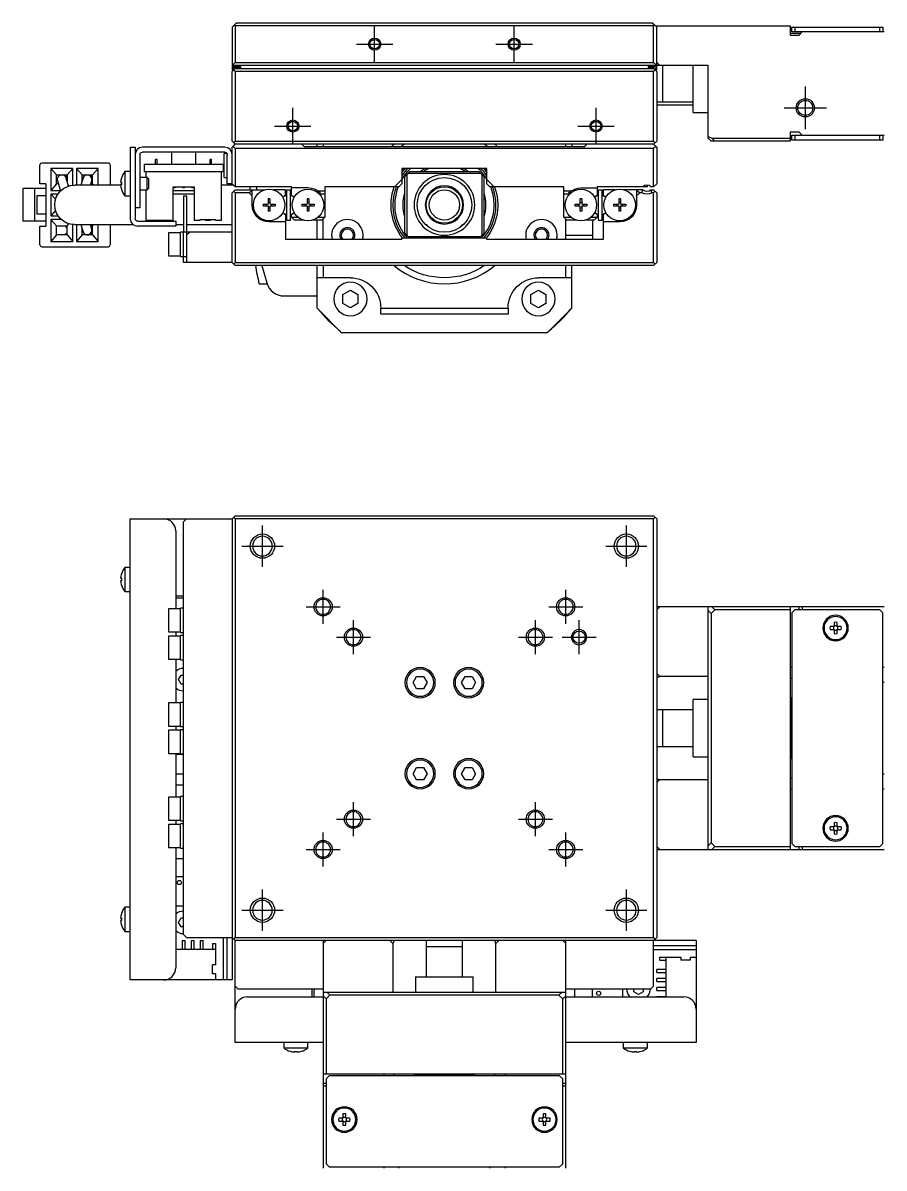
# Model space of a CAD drawing. Extents: x 0 to 909, y -8 to 488.
# Drawn here: x 85.6 to 227.6, y 288.2 to 476.9 of the extents above; entities that cross this region are included whole.
import ezdxf

# ---------------------------------------------------------------- set-up
doc = ezdxf.new("R2010")
doc.units = 0
doc.header["$LTSCALE"] = 0.5
doc.linetypes.add('CENTER', pattern=[50.8, 31.75, -6.35, 6.35, -6.35])
for name, color, linetype in [('MSM_CENTER', 1, 'CENTER'), ('MSM_CONTINUOUS', 7, 'CONTINUOUS'), ('MSM_NARROW', 5, 'CONTINUOUS')]:
    doc.layers.add(name, color=color, linetype=linetype)

msp = doc.modelspace()

# ---------------------------------------------------------------- linework, layer by layer
at = {"layer": 'MSM_CENTER'}
for p, q in [((143.61, 470.45), (143.61, 476.45)), ((166.61, 470.45), (166.61, 476.45)), ((140.61, 473.45), (146.61, 473.45)), ((163.61, 473.45), (169.61, 473.45)), ((214.61, 466.45), (214.61, 459.45)), ((130.11, 456.95), (130.11, 462.95)), ((180.11, 456.95), (180.11, 462.95)), ((211.11, 462.95), (218.11, 462.95)), ((127.11, 459.95), (133.11, 459.95)), ((177.11, 459.95), (183.11, 459.95)), ((125.11, 387.32), (125.11, 394.12)), ((185.11, 387.32), (185.11, 394.12)), ((121.71, 390.72), (128.51, 390.72)), ((181.71, 390.72), (188.51, 390.72)), ((135.11, 377.92), (135.11, 383.52)), ((175.11, 377.92), (175.11, 383.52)), ((132.31, 380.72), (137.91, 380.72)), ((172.31, 380.72), (177.91, 380.72)), ((140.11, 372.92), (140.11, 378.52)), ((170.11, 372.92), (170.11, 378.52)), ((177.31, 372.92), (177.31, 378.52)), ((137.31, 375.72), (142.91, 375.72)), ((167.31, 375.72), (172.91, 375.72)), ((174.51, 375.72), (180.11, 375.72)), ((140.11, 342.92), (140.11, 348.52)), ((170.11, 342.92), (170.11, 348.52)), ((137.31, 345.72), (142.91, 345.72)), ((167.31, 345.72), (172.91, 345.72)), ((135.11, 337.92), (135.11, 343.52)), ((175.11, 337.92), (175.11, 343.52)), ((132.31, 340.72), (137.91, 340.72)), ((172.31, 340.72), (177.91, 340.72)), ((125.11, 327.32), (125.11, 334.12)), ((185.11, 327.32), (185.11, 334.12)), ((121.71, 330.72), (128.51, 330.72)), ((181.71, 330.72), (188.51, 330.72))]:
    msp.add_line(p, q, dxfattribs=at)
at = {"layer": 'MSM_CONTINUOUS'}
for p, q in [((120.81, 476.95), (120.11, 476.25)), ((120.11, 476.25), (120.11, 469.25)), ((120.61, 476.45), (120.46, 476.6)), ((120.61, 476.45), (120.61, 470.45)), ((189.61, 476.45), (120.61, 476.45)), ((120.81, 476.95), (189.41, 476.95)), ((189.76, 476.6), (189.41, 476.95)), ((189.76, 476.6), (189.61, 476.45)), ((189.61, 470.45), (189.61, 476.45)), ((190.11, 476.25), (189.76, 476.6)), ((189.91, 476.45), (212.11, 476.45)), ((190.11, 469.25), (190.11, 476.45)), ((212.11, 476.45), (212.11, 474.95)), ((212.41, 475.45), (212.41, 476.25)), ((212.41, 476.25), (227.41, 476.25)), ((212.91, 476.25), (212.91, 475.45)), ((226.91, 475.45), (226.91, 476.25)), ((227.41, 476.25), (227.41, 475.45)), ((213.86, 475.2), (212.11, 475.2)), ((212.11, 474.95), (213.61, 474.95)), ((227.61, 475.45), (212.41, 475.45)), ((214.11, 475.45), (213.61, 474.95)), ((120.11, 469.95), (120.61, 470.45)), ((198.61, 469.95), (120.11, 469.95)), ((120.61, 470.45), (189.61, 470.45)), ((189.61, 470.45), (190.11, 469.95)), ((190.61, 469.95), (190.11, 470.45)), ((191.11, 463.95), (191.11, 469.95)), ((196.11, 462.2), (196.11, 469.95)), ((198.61, 457.95), (198.61, 469.95)), ((120.11, 469.75), (121.51, 469.75)), ((120.61, 469.45), (120.11, 468.95)), ((120.21, 469.15), (120.11, 469.25)), ((120.11, 457.45), (120.11, 468.95)), ((120.21, 469.05), (120.21, 469.25)), ((120.61, 468.95), (120.36, 469.2)), ((121.21, 469.55), (120.51, 469.55)), ((120.61, 469.45), (189.61, 469.45)), ((189.61, 468.95), (120.61, 468.95)), ((120.61, 468.95), (120.61, 457.45)), ((121.51, 469.75), (121.51, 469.45)), ((190.11, 469.75), (188.71, 469.75)), ((188.71, 469.75), (188.71, 469.45)), ((189.71, 469.55), (189.01, 469.55)), ((190.11, 468.95), (189.61, 469.45)), ((189.86, 469.2), (189.61, 468.95)), ((189.61, 457.45), (189.61, 468.95)), ((190.11, 469.25), (190.01, 469.15)), ((190.01, 469.25), (190.01, 469.05)), ((190.11, 468.95), (190.11, 457.45)), ((190.11, 463.95), (196.11, 463.95)), ((190.11, 463.45), (196.11, 463.45)), ((196.11, 462.2), (198.61, 462.2)), ((213.61, 458.95), (212.11, 458.95)), ((212.11, 458.95), (212.11, 457.45)), ((213.61, 458.95), (214.11, 458.45)), ((120.11, 457.45), (120.61, 456.95)), ((120.26, 456.6), (120.61, 456.95)), ((120.36, 457.2), (120.61, 457.45)), ((120.61, 457.45), (189.61, 457.45)), ((189.61, 456.95), (120.61, 456.95)), ((131.61, 456.95), (131.96, 456.6)), ((134.11, 456.6), (134.11, 456.95)), ((135.11, 456.95), (135.11, 456.6)), ((175.11, 456.6), (175.11, 456.95)), ((176.11, 456.95), (176.11, 456.6)), ((178.26, 456.6), (178.61, 456.95)), ((189.61, 457.45), (189.86, 457.2)), ((189.61, 456.95), (190.11, 457.45)), ((189.61, 456.95), (190.11, 456.45)), ((198.61, 458.25), (199.22, 457.95)), ((199.11, 457.45), (198.61, 457.95)), ((212.11, 457.45), (199.11, 457.45)), ((199.22, 457.95), (212.11, 457.95)), ((199.22, 457.95), (199.72, 457.45)), ((212.41, 457.65), (212.41, 458.45)), ((212.41, 458.45), (227.61, 458.45)), ((227.41, 457.65), (212.41, 457.65)), ((212.91, 458.45), (212.91, 457.65)), ((226.91, 457.65), (226.91, 458.45)), ((227.41, 458.45), (227.41, 457.65)), ((103.31, 456.45), (104.11, 456.45)), ((103.31, 456.45), (103.31, 444.65)), ((104.11, 456.45), (104.11, 444.75)), ((104.91, 455.25), (104.91, 446.45)), ((118.91, 456.45), (105.31, 456.45)), ((118.91, 455.65), (105.31, 455.65)), ((110.11, 455.65), (110.11, 453.65)), ((114.11, 453.65), (114.11, 455.65)), ((118.81, 451.45), (118.81, 455.45)), ((119.26, 455.45), (118.81, 455.45)), ((119.31, 450.45), (119.31, 455.25)), ((120.26, 456.6), (120.11, 456.45)), ((120.11, 450.45), (120.11, 456.45)), ((120.61, 456.25), (120.26, 456.6)), ((120.61, 456.25), (120.61, 449.95)), ((189.61, 456.25), (120.61, 456.25)), ((131.96, 456.6), (178.26, 456.6)), ((189.96, 456.6), (189.61, 456.25)), ((189.61, 449.95), (189.61, 456.25)), ((190.11, 456.45), (190.11, 450.45)), ((88.41, 450.45), (88.41, 453.55)), ((99.71, 453.85), (88.71, 453.85)), ((93.86, 452.95), (90.21, 452.95)), ((90.21, 452.95), (90.21, 449.35)), ((91.16, 451.9), (90.21, 452.95)), ((92.91, 451.9), (93.86, 452.95)), ((93.86, 450.19), (93.86, 452.95)), ((94.46, 452.95), (94.46, 450.2)), ((95.36, 451.9), (94.46, 452.95)), ((98.01, 452.95), (94.46, 452.95)), ((97.11, 451.9), (98.01, 452.95)), ((98.01, 450.2), (98.01, 452.95)), ((100.01, 453.55), (100.01, 450.2)), ((105.61, 453.65), (105.61, 452.45)), ((105.61, 453.65), (118.61, 453.65)), ((107.48, 453.65), (107.48, 454.45)), ((107.73, 454.45), (107.48, 454.45)), ((107.73, 453.65), (107.73, 454.45)), ((116.73, 454.45), (116.48, 454.45)), ((116.48, 453.65), (116.48, 454.45)), ((116.73, 453.65), (116.73, 454.45)), ((118.61, 453.65), (118.61, 452.45)), ((162.11, 452.95), (148.11, 452.95)), ((148.11, 452.95), (148.11, 450.45)), ((162.11, 450.45), (162.11, 452.95)), ((91.16, 450.4), (91.16, 451.9)), ((91.16, 451.9), (92.91, 451.9)), ((92.53, 451.9), (92.91, 451.52)), ((93.12, 450.04), (92.76, 451.35)), ((92.91, 451.9), (92.91, 450.8)), ((95.52, 451.36), (95.17, 450.2)), ((95.36, 450.84), (95.36, 451.9)), ((95.36, 451.9), (97.11, 451.9)), ((96.73, 451.9), (97.11, 451.52)), ((97.11, 450.4), (97.11, 451.9)), ((101.85, 451.4), (101.85, 451.38)), ((102.41, 452.45), (102.41, 448.45)), ((103.31, 452.45), (102.41, 452.45)), ((106.11, 451.45), (104.91, 451.45)), ((105.61, 452.45), (118.61, 452.45)), ((105.86, 452.45), (105.86, 451.45)), ((106.11, 449.45), (106.11, 451.45)), ((106.31, 451.25), (106.11, 451.45)), ((106.31, 451.25), (106.31, 449.65)), ((118.36, 444.45), (118.36, 452.45)), ((118.81, 451.45), (119.31, 451.45)), ((146.9, 449.95), (148.11, 451.16)), ((148.61, 451.65), (148.91, 451.95)), ((148.61, 442.25), (148.61, 451.65)), ((149.11, 452.15), (148.91, 451.95)), ((148.91, 451.95), (148.91, 441.95)), ((149.11, 452.15), (149.41, 452.45)), ((161.11, 452.15), (149.11, 452.15)), ((149.41, 452.45), (160.81, 452.45)), ((160.81, 452.45), (161.61, 451.65)), ((161.31, 441.95), (161.31, 451.95)), ((161.61, 451.65), (161.61, 442.25)), ((162.11, 451.16), (163.32, 449.95)), ((89.41, 449.65), (85.61, 449.65)), ((85.61, 449.65), (85.61, 444.25)), ((87.52, 449.65), (87.52, 444.25)), ((89.41, 450.45), (88.41, 450.45)), ((89.41, 450.45), (89.41, 443.45)), ((91.16, 450.4), (90.21, 449.35)), ((90.21, 449.35), (91.76, 449.35)), ((91.47, 450.4), (91.16, 450.4)), ((91.31, 450.95), (91.79, 449.23)), ((93.07, 450.22), (93.21, 450.07)), ((101.77, 450.2), (94.11, 450.2)), ((96.73, 450.2), (96.95, 450.94)), ((96.79, 450.4), (97.11, 450.4)), ((97.11, 450.77), (96.82, 450.48)), ((97.11, 450.4), (97.28, 450.2)), ((101.72, 450.65), (101.85, 450.65)), ((101.85, 450.25), (101.72, 450.25)), ((101.85, 450.65), (101.85, 450.25)), ((101.85, 449.52), (101.85, 449.5)), ((104.91, 449.45), (106.11, 449.45)), ((105.86, 449.45), (105.86, 444.45)), ((106.11, 449.45), (106.31, 449.65)), ((110.36, 449.95), (113.86, 449.95)), ((110.36, 444.45), (110.36, 449.95)), ((113.86, 449.25), (110.36, 449.25)), ((113.86, 449.95), (113.86, 444.45)), ((120.36, 450.2), (118.36, 450.2)), ((120.11, 450.45), (119.31, 450.45)), ((120.11, 450.45), (120.61, 449.95)), ((120.61, 449.45), (120.11, 448.95)), ((120.61, 448.95), (120.36, 449.2)), ((129.91, 449.95), (120.61, 449.95)), ((120.61, 449.45), (125.49, 449.45)), ((123.41, 449.3), (122.91, 448.95)), ((123.11, 449.45), (123.11, 449.95)), ((123.41, 446.95), (123.41, 449.45)), ((124.11, 449.95), (124.11, 449.45)), ((128.91, 449.45), (126.92, 449.45)), ((128.91, 448.5), (128.91, 449.45)), ((129.11, 444.45), (129.11, 449.45)), ((129.11, 449.45), (129.71, 449.45)), ((129.71, 444.45), (129.71, 449.45)), ((129.91, 448.5), (129.91, 449.95)), ((132.61, 449.75), (129.91, 449.75)), ((134.21, 449.25), (135.41, 449.25)), ((147.61, 449.95), (135.41, 449.95)), ((135.41, 449.95), (135.41, 444.95)), ((148.11, 450.45), (147.61, 449.95)), ((154.05, 449.91), (154.05, 449.91)), ((162.61, 449.95), (162.11, 450.45)), ((174.81, 449.95), (162.61, 449.95)), ((174.81, 444.95), (174.81, 449.95)), ((174.81, 449.25), (176.01, 449.25)), ((177.61, 449.75), (180.31, 449.75)), ((188.61, 449.95), (180.31, 449.95)), ((180.31, 449.95), (180.31, 448.5)), ((180.51, 444.45), (180.51, 449.45)), ((180.51, 449.45), (181.11, 449.45)), ((181.11, 444.45), (181.11, 449.45)), ((181.31, 449.45), (181.31, 448.5)), ((183.29, 449.45), (181.31, 449.45)), ((187.85, 449.45), (184.72, 449.45)), ((186.81, 449.45), (186.81, 446.95)), ((187.31, 448.95), (186.81, 449.3)), ((187.68, 448.95), (187.85, 449.45)), ((188.61, 449.95), (188.61, 450.19)), ((189.61, 449.95), (189.17, 449.95)), ((189.34, 448.95), (189.17, 449.45)), ((189.17, 449.45), (189.61, 449.45)), ((189.61, 449.95), (190.11, 450.45)), ((189.61, 449.45), (190.11, 448.95)), ((189.86, 449.2), (189.61, 448.95)), ((89.41, 448.45), (87.91, 448.45)), ((87.91, 448.45), (87.91, 445.45)), ((91.4, 448.75), (90.21, 448.75)), ((90.21, 448.75), (90.21, 445.15)), ((91, 447.88), (90.21, 448.75)), ((102.41, 448.45), (103.31, 448.45)), ((113.86, 448.75), (110.36, 448.75)), ((112.11, 448.45), (112.61, 448.45)), ((112.11, 448.45), (112.11, 442.45)), ((112.61, 448.45), (112.61, 437.45)), ((120.11, 437.45), (120.11, 448.95)), ((120.61, 448.95), (120.61, 437.45)), ((122.91, 448.95), (120.61, 448.95)), ((122.91, 448.95), (123.41, 448.45)), ((126.06, 447.95), (126.06, 447.15)), ((126.35, 447.95), (126.06, 447.95)), ((126.06, 447.42), (126.35, 447.42)), ((126.35, 447.95), (126.35, 447.15)), ((128.91, 448.5), (128.65, 448.35)), ((129.91, 448.5), (130.13, 448.37)), ((132.75, 447.95), (132.46, 447.95)), ((132.46, 447.95), (132.46, 447.15)), ((132.46, 447.42), (132.75, 447.42)), ((132.75, 447.95), (132.75, 447.15)), ((135.41, 448.75), (134.75, 448.75)), ((152.24, 448.26), (152.31, 448.32)), ((152.31, 448.39), (152.31, 448.32)), ((175.46, 448.75), (174.81, 448.75)), ((177.46, 447.95), (177.46, 447.15)), ((177.75, 447.95), (177.46, 447.95)), ((177.46, 447.42), (177.75, 447.42)), ((177.75, 447.95), (177.75, 447.15)), ((180.31, 448.5), (180.09, 448.37)), ((181.31, 448.5), (181.57, 448.35)), ((183.86, 447.95), (183.86, 447.15)), ((184.15, 447.95), (183.86, 447.95)), ((183.86, 447.42), (184.15, 447.42)), ((184.15, 447.95), (184.15, 447.15)), ((186.81, 448.45), (187.31, 448.95)), ((187.68, 448.95), (187.31, 448.95)), ((189.61, 448.95), (189.34, 448.95)), ((189.61, 437.45), (189.61, 448.95)), ((190.11, 448.95), (190.11, 437.45)), ((89.41, 445.45), (87.91, 445.45)), ((91, 446.02), (90.21, 445.15)), ((104.91, 446.45), (104.11, 446.45)), ((125.21, 447.09), (126, 447.09)), ((125.21, 447.09), (125.21, 446.8)), ((125.21, 446.8), (126, 446.8)), ((125.74, 447.09), (125.74, 446.8)), ((126.06, 446.74), (126.06, 445.95)), ((126.06, 446.48), (126.35, 446.48)), ((126.35, 445.95), (126.06, 445.95)), ((126.35, 446.74), (126.35, 445.95)), ((126.41, 447.09), (127.21, 447.09)), ((126.41, 446.8), (127.21, 446.8)), ((126.68, 446.8), (126.68, 447.09)), ((127.21, 447.09), (127.21, 446.8)), ((128.65, 445.55), (128.91, 445.4)), ((129.91, 445.4), (130.13, 445.53)), ((131.61, 447.09), (132.4, 447.09)), ((131.61, 447.09), (131.61, 446.8)), ((131.61, 446.8), (132.4, 446.8)), ((132.14, 447.09), (132.14, 446.8)), ((132.46, 446.74), (132.46, 445.95)), ((132.46, 446.48), (132.75, 446.48)), ((132.75, 445.95), (132.46, 445.95)), ((132.75, 446.74), (132.75, 445.95)), ((132.81, 447.09), (133.61, 447.09)), ((132.81, 446.8), (133.61, 446.8)), ((133.08, 446.8), (133.08, 447.09)), ((133.61, 447.09), (133.61, 446.8)), ((152.31, 445.57), (152.24, 445.64)), ((152.31, 445.57), (152.31, 445.51)), ((176.61, 447.09), (177.4, 447.09)), ((176.61, 447.09), (176.61, 446.8)), ((176.61, 446.8), (177.4, 446.8)), ((177.14, 447.09), (177.14, 446.8)), ((177.46, 446.74), (177.46, 445.95)), ((177.46, 446.48), (177.75, 446.48)), ((177.75, 445.95), (177.46, 445.95)), ((177.75, 446.74), (177.75, 445.95)), ((177.81, 447.09), (178.61, 447.09)), ((177.81, 446.8), (178.61, 446.8)), ((178.08, 446.8), (178.08, 447.09)), ((178.61, 447.09), (178.61, 446.8)), ((180.31, 445.4), (180.09, 445.53)), ((181.57, 445.55), (181.31, 445.4)), ((183.01, 447.09), (183.8, 447.09)), ((183.01, 447.09), (183.01, 446.8)), ((183.01, 446.8), (183.8, 446.8)), ((183.54, 447.09), (183.54, 446.8)), ((183.86, 446.74), (183.86, 445.95)), ((183.86, 446.48), (184.15, 446.48)), ((184.15, 445.95), (183.86, 445.95)), ((184.15, 446.74), (184.15, 445.95)), ((184.21, 447.09), (185.01, 447.09)), ((184.21, 446.8), (185.01, 446.8)), ((184.48, 446.8), (184.48, 447.09)), ((185.01, 447.09), (185.01, 446.8)), ((89.41, 444.25), (85.61, 444.25)), ((90.21, 445.15), (91.4, 445.15)), ((91.92, 444.55), (90.21, 444.55)), ((90.21, 444.55), (90.21, 440.95)), ((91.16, 443.5), (90.21, 444.55)), ((92.91, 443.5), (93.21, 443.83)), ((93.86, 440.95), (93.86, 443.71)), ((94.11, 443.7), (103.78, 443.7)), ((94.46, 443.7), (94.46, 440.95)), ((95.17, 443.7), (95.52, 442.54)), ((96.95, 442.96), (96.73, 443.7)), ((97.11, 443.5), (97.28, 443.7)), ((98.01, 440.95), (98.01, 443.7)), ((100.01, 443.7), (100.01, 440.35)), ((104.61, 444.25), (110.81, 444.25)), ((105.86, 444.45), (110.36, 444.45)), ((110.81, 444.25), (110.81, 443.45)), ((110.81, 443.7), (112.11, 443.7)), ((112.61, 443.7), (120.11, 443.7)), ((113.86, 444.45), (114.86, 444.45)), ((114.86, 444.45), (114.86, 444.55)), ((114.86, 444.55), (117.36, 444.55)), ((115.66, 444.55), (115.66, 444.45)), ((115.66, 444.45), (116.56, 444.45)), ((116.03, 444.55), (116.03, 444.45)), ((116.18, 444.55), (116.18, 444.45)), ((116.56, 444.55), (116.56, 444.45)), ((117.36, 444.45), (117.36, 444.55)), ((117.36, 444.45), (118.36, 444.45)), ((128.91, 444.15), (126.21, 444.15)), ((128.91, 445.4), (128.91, 441.25)), ((129.11, 444.45), (129.71, 444.45)), ((129.91, 444.95), (129.91, 445.4)), ((129.91, 444.95), (130.95, 444.95)), ((129.91, 444.95), (130.41, 444.45)), ((131.89, 444.45), (130.41, 444.45)), ((134.91, 444.45), (133.32, 444.45)), ((134.11, 441.25), (134.11, 444.45)), ((134.27, 444.95), (135.41, 444.95)), ((134.91, 444.45), (135.41, 444.95)), ((135.11, 441.25), (135.11, 444.65)), ((151.95, 443.75), (152.13, 443.75)), ((152.36, 443.52), (152.13, 443.75)), ((152.36, 443.52), (152.19, 443.52)), ((152.36, 443.39), (152.36, 443.52)), ((154.05, 443.98), (154.05, 443.98)), ((158.08, 443.75), (157.86, 443.52)), ((158.03, 443.52), (157.86, 443.52)), ((157.86, 443.52), (157.86, 443.39)), ((158.08, 443.75), (158.27, 443.75)), ((174.81, 444.95), (175.95, 444.95)), ((174.81, 444.95), (175.31, 444.45)), ((176.89, 444.45), (175.06, 444.45)), ((175.06, 444.45), (175.06, 441.25)), ((175.11, 444.45), (175.11, 444.65)), ((179.81, 444.45), (178.32, 444.45)), ((179.27, 444.95), (180.31, 444.95)), ((179.56, 441.25), (179.56, 444.45)), ((179.81, 444.45), (180.31, 444.95)), ((180.31, 445.4), (180.31, 444.95)), ((180.51, 444.45), (181.11, 444.45)), ((181.31, 445.4), (181.31, 441.25)), ((184.01, 444.15), (181.31, 444.15)), ((88.41, 440.35), (88.41, 443.45)), ((88.41, 443.45), (89.41, 443.45)), ((91.16, 442), (90.21, 440.95)), ((91.16, 442), (91.16, 443.5)), ((91.16, 443.5), (92.91, 443.5)), ((92.91, 442), (91.16, 442)), ((92.53, 443.5), (92.91, 443.12)), ((92.91, 442.37), (92.53, 442)), ((92.91, 442), (92.91, 443.5)), ((92.91, 442), (93.86, 440.95)), ((95.36, 442), (94.46, 440.95)), ((95.36, 442), (95.36, 443.06)), ((97.11, 442), (95.36, 442)), ((97.11, 442.37), (96.73, 442)), ((97.11, 443.5), (96.79, 443.5)), ((96.82, 443.41), (97.11, 443.12)), ((97.11, 442), (97.11, 443.5)), ((97.11, 442), (98.01, 440.95)), ((110.81, 443.45), (104.51, 443.45)), ((109.61, 442.35), (109.61, 438.55)), ((111.61, 442.35), (109.61, 442.35)), ((111.61, 438.45), (111.61, 442.45)), ((120.11, 442.45), (111.61, 442.45)), ((112.11, 438.45), (112.11, 442.45)), ((112.61, 441.95), (113.11, 442.45)), ((148.91, 441.95), (148.61, 442.25)), ((148.91, 441.95), (149.11, 441.75)), ((149.41, 441.45), (149.11, 441.75)), ((149.11, 441.75), (161.11, 441.75)), ((152.36, 443.39), (152.36, 443.39)), ((157.86, 443.39), (157.86, 443.39)), ((161.61, 442.25), (160.81, 441.45)), ((175.06, 441.95), (179.56, 441.95)), ((88.71, 440.05), (99.71, 440.05)), ((90.21, 440.95), (93.86, 440.95)), ((94.46, 440.95), (98.01, 440.95)), ((148.11, 441.25), (128.91, 441.25)), ((162.11, 441.45), (148.11, 441.45)), ((148.11, 441.25), (148.11, 441.45)), ((162.11, 441.25), (162.11, 441.45)), ((181.31, 441.25), (162.11, 441.25)), ((109.61, 438.55), (111.61, 438.55)), ((111.61, 438.45), (112.61, 438.45)), ((112.11, 437.45), (112.11, 438.45)), ((120.11, 437.45), (112.11, 437.45)), ((120.11, 437.45), (120.61, 436.95)), ((120.36, 437.2), (120.61, 437.45)), ((120.61, 437.45), (189.61, 437.45)), ((189.61, 436.95), (120.61, 436.95)), ((125, 436.95), (125.81, 434.12)), ((134.11, 429.95), (134.11, 436.95)), ((135.11, 436.95), (135.11, 434.95)), ((175.11, 434.95), (175.11, 436.95)), ((176.11, 429.95), (176.11, 436.95)), ((190.11, 437.45), (189.61, 436.95)), ((189.61, 437.45), (189.86, 437.2)), ((139.61, 434.95), (134.11, 434.95)), ((176.11, 434.95), (170.61, 434.95)), ((124.54, 433.95), (125.86, 433.95)), ((138.36, 432.17), (139.61, 432.89)), ((139.61, 432.89), (140.86, 432.17)), ((169.36, 432.17), (170.61, 432.89)), ((170.61, 432.89), (171.86, 432.17)), ((128.69, 431.95), (134.11, 431.95)), ((138.36, 430.73), (138.36, 432.17)), ((139.61, 430.01), (138.36, 430.73)), ((140.86, 430.73), (139.61, 430.01)), ((140.86, 432.17), (140.86, 430.73)), ((169.36, 430.73), (169.36, 432.17)), ((170.61, 430.01), (169.36, 430.73)), ((171.86, 430.73), (170.61, 430.01)), ((171.86, 432.17), (171.86, 430.73)), ((134.11, 429.95), (138.11, 425.95)), ((144.61, 429.95), (165.61, 429.95)), ((144.61, 428.95), (144.61, 429.95)), ((165.61, 428.95), (144.61, 428.95)), ((165.61, 429.95), (165.61, 428.95)), ((172.11, 425.95), (176.11, 429.95)), ((138.11, 425.95), (172.11, 425.95)), ((103.31, 319.22), (103.31, 395.22)), ((103.31, 395.22), (120.11, 395.22)), ((112.61, 395.22), (112.11, 394.72)), ((112.11, 326.72), (112.11, 394.72)), ((120.11, 395.22), (120.61, 395.72)), ((120.11, 395.22), (120.11, 319.22)), ((120.61, 395.22), (120.36, 395.47)), ((120.61, 395.72), (189.61, 395.72)), ((120.61, 395.22), (120.61, 326.22)), ((189.61, 395.22), (120.61, 395.22)), ((189.61, 395.72), (190.11, 395.22)), ((189.86, 395.47), (189.61, 395.22)), ((189.61, 326.22), (189.61, 395.22)), ((190.11, 395.22), (190.11, 326.22)), ((110.81, 393.22), (110.81, 380.37)), ((102.41, 387.22), (102.41, 383.22)), ((103.31, 387.22), (102.41, 387.22)), ((101.72, 385.42), (101.85, 385.42)), ((101.85, 385.02), (101.72, 385.02)), ((101.85, 386.17), (101.85, 386.15)), ((101.85, 385.42), (101.85, 385.02)), ((101.85, 384.29), (101.85, 384.27)), ((102.41, 383.22), (103.31, 383.22)), ((110.81, 382.52), (112.11, 382.52)), ((110.81, 382.22), (112.11, 382.22)), ((109.61, 380.37), (109.61, 376.57)), ((111.61, 380.37), (109.61, 380.37)), ((111.61, 376.47), (111.61, 380.47)), ((112.11, 380.47), (111.61, 380.47)), ((190.11, 380.22), (190.61, 380.72)), ((227.61, 380.72), (190.11, 380.72)), ((198.61, 340.72), (198.61, 380.72)), ((199.11, 379.61), (198.61, 380.11)), ((199.72, 380.22), (199.11, 379.61)), ((199.11, 379.61), (199.11, 341.83)), ((199.22, 380.72), (199.72, 380.22)), ((212.11, 380.22), (199.72, 380.22)), ((212.11, 380.72), (212.11, 340.72)), ((212.91, 380.22), (212.41, 379.72)), ((212.41, 379.72), (212.41, 341.72)), ((226.91, 380.22), (212.91, 380.22)), ((213.61, 380.22), (213.61, 380.72)), ((214.11, 380.72), (214.11, 380.22)), ((227.41, 379.72), (226.91, 380.22)), ((227.41, 341.72), (227.41, 379.72)), ((219.37, 377.46), (218.69, 377.46)), ((219.37, 378.14), (219.37, 377.46)), ((219.85, 377.46), (219.85, 378.14)), ((220.53, 377.46), (219.85, 377.46)), ((109.61, 376.57), (111.61, 376.57)), ((109.61, 375.87), (109.61, 372.07)), ((111.61, 375.87), (109.61, 375.87)), ((110.81, 376.57), (110.81, 375.87)), ((111.61, 376.47), (112.11, 376.47)), ((111.61, 371.97), (111.61, 375.97)), ((112.11, 375.97), (111.61, 375.97)), ((218.69, 376.98), (219.37, 376.98)), ((219.37, 376.98), (219.37, 376.3)), ((219.85, 376.3), (219.85, 376.98)), ((219.85, 376.98), (220.53, 376.98)), ((109.61, 372.07), (111.61, 372.07)), ((110.81, 372.07), (110.81, 364.87)), ((111.61, 371.97), (112.11, 371.97)), ((212.41, 370.72), (212.11, 370.72)), ((227.61, 370.72), (227.41, 370.72)), ((111.24, 368.72), (111.68, 369.47)), ((111.68, 367.97), (111.24, 368.72)), ((111.68, 369.47), (112.11, 369.47)), ((149.95, 368.22), (150.53, 369.22)), ((150.53, 367.22), (149.95, 368.22)), ((150.53, 369.22), (151.69, 369.22)), ((151.69, 369.22), (152.26, 368.22)), ((152.26, 368.22), (151.69, 367.22)), ((157.95, 368.22), (158.53, 369.22)), ((158.53, 367.22), (157.95, 368.22)), ((158.53, 369.22), (159.69, 369.22)), ((159.69, 369.22), (160.26, 368.22)), ((160.26, 368.22), (159.69, 367.22)), ((190.61, 369.21), (190.11, 369.71)), ((198.61, 369.21), (190.61, 369.21)), ((212.11, 368.97), (212.41, 368.97)), ((227.61, 368.22), (227.41, 368.22)), ((112.11, 367.97), (111.68, 367.97)), ((151.69, 367.22), (150.53, 367.22)), ((159.69, 367.22), (158.53, 367.22)), ((109.61, 364.87), (109.61, 361.07)), ((111.61, 364.87), (109.61, 364.87)), ((111.61, 360.97), (111.61, 364.97)), ((112.11, 364.97), (111.61, 364.97)), ((196.11, 355.97), (196.11, 365.47)), ((198.61, 365.47), (196.11, 365.47)), ((212.31, 365.72), (212.11, 365.52)), ((212.31, 365.72), (212.31, 355.72)), ((212.41, 365.72), (212.31, 365.72)), ((196.11, 363.72), (190.11, 363.72)), ((191.11, 357.72), (191.11, 363.72)), ((109.61, 361.07), (111.61, 361.07)), ((110.81, 361.07), (110.81, 360.37)), ((111.61, 360.97), (112.11, 360.97)), ((109.61, 360.37), (109.61, 356.57)), ((111.61, 360.37), (109.61, 360.37)), ((111.61, 356.47), (111.61, 360.47)), ((112.11, 360.47), (111.61, 360.47)), ((190.11, 357.72), (196.11, 357.72)), ((109.61, 356.57), (111.61, 356.57)), ((110.81, 356.57), (110.81, 349.37)), ((112.11, 356.38), (110.81, 356.38)), ((111.61, 356.47), (112.11, 356.47)), ((196.11, 355.97), (198.61, 355.97)), ((212.11, 355.92), (212.31, 355.72)), ((212.31, 355.72), (212.41, 355.72)), ((110.81, 353.18), (112.11, 353.18)), ((149.95, 353.22), (150.53, 354.22)), ((150.53, 352.22), (149.95, 353.22)), ((150.53, 354.22), (151.69, 354.22)), ((151.69, 354.22), (152.26, 353.22)), ((152.26, 353.22), (151.69, 352.22)), ((157.95, 353.22), (158.53, 354.22)), ((158.53, 352.22), (157.95, 353.22)), ((158.53, 354.22), (159.69, 354.22)), ((159.69, 354.22), (160.26, 353.22)), ((160.26, 353.22), (159.69, 352.22)), ((227.41, 353.22), (227.61, 353.22)), ((112.11, 351.3), (110.81, 351.3)), ((151.69, 352.22), (150.53, 352.22)), ((159.69, 352.22), (158.53, 352.22)), ((190.11, 351.74), (190.61, 352.24)), ((190.61, 352.24), (198.61, 352.24)), ((212.41, 352.47), (212.11, 352.47)), ((109.61, 349.37), (109.61, 345.57)), ((111.61, 349.37), (109.61, 349.37)), ((111.61, 345.47), (111.61, 349.47)), ((112.11, 349.47), (111.61, 349.47)), ((212.11, 350.72), (212.41, 350.72)), ((227.41, 350.72), (227.61, 350.72)), ((109.61, 345.57), (111.61, 345.57)), ((110.81, 345.57), (110.81, 344.87)), ((111.61, 345.47), (112.11, 345.47)), ((109.61, 344.87), (109.61, 341.07)), ((111.61, 344.87), (109.61, 344.87)), ((111.61, 340.97), (111.61, 344.97)), ((112.11, 344.97), (111.61, 344.97)), ((219.37, 344.46), (218.69, 344.46)), ((218.69, 343.98), (219.37, 343.98)), ((219.37, 345.14), (219.37, 344.46)), ((219.37, 343.98), (219.37, 343.3)), ((219.85, 344.46), (219.85, 345.14)), ((220.53, 344.46), (219.85, 344.46)), ((219.85, 343.3), (219.85, 343.98)), ((219.85, 343.98), (220.53, 343.98)), ((198.61, 341.33), (199.11, 341.83)), ((199.11, 341.83), (199.72, 341.22)), ((212.41, 341.72), (212.91, 341.22)), ((226.91, 341.22), (227.41, 341.72)), ((109.61, 341.07), (111.61, 341.07)), ((110.81, 341.07), (110.81, 321.22)), ((111.61, 340.97), (112.11, 340.97)), ((190.61, 340.72), (190.11, 341.22)), ((190.11, 340.72), (227.61, 340.72)), ((199.72, 341.22), (199.22, 340.72)), ((199.72, 341.22), (212.11, 341.22)), ((212.91, 341.22), (226.91, 341.22)), ((213.61, 340.72), (213.61, 341.22)), ((214.11, 341.22), (214.11, 340.72)), ((110.81, 339.22), (112.11, 339.22)), ((110.81, 336.28), (112.11, 336.28)), ((102.41, 331.22), (102.41, 327.22)), ((103.31, 331.22), (102.41, 331.22)), ((112.11, 331.38), (110.81, 331.38)), ((101.72, 329.42), (101.85, 329.42)), ((101.85, 329.02), (101.72, 329.02)), ((101.85, 330.17), (101.85, 330.15)), ((101.85, 329.42), (101.85, 329.02)), ((111.24, 328.72), (111.68, 329.47)), ((111.68, 327.97), (111.24, 328.72)), ((111.68, 329.47), (112.11, 329.47)), ((101.85, 328.29), (101.85, 328.27)), ((102.41, 327.22), (103.31, 327.22)), ((112.11, 327.97), (111.68, 327.97)), ((112.11, 326.72), (112.61, 326.22)), ((110.81, 325.72), (110.86, 325.72)), ((110.86, 324.22), (110.86, 325.72)), ((111.86, 325.72), (112.36, 325.72)), ((111.86, 325.72), (111.86, 324.22)), ((112.36, 324.22), (112.36, 325.72)), ((112.61, 326.22), (120.11, 326.22)), ((113.36, 325.72), (113.86, 325.72)), ((113.36, 325.72), (113.36, 324.22)), ((113.86, 324.22), (113.86, 325.72)), ((114.86, 325.72), (115.36, 325.72)), ((114.86, 325.72), (114.86, 324.22)), ((115.36, 324.22), (115.36, 325.72)), ((116.86, 325.22), (117.36, 325.22)), ((116.86, 325.22), (116.86, 324.22)), ((117.36, 325.22), (117.36, 321.72)), ((118.61, 326.22), (118.61, 319.22)), ((119.31, 319.22), (119.31, 326.22)), ((120.61, 325.72), (120.11, 326.22)), ((120.36, 325.97), (120.61, 326.22)), ((120.61, 326.22), (189.61, 326.22)), ((196.61, 325.72), (120.61, 325.72)), ((120.61, 308.92), (120.61, 325.72)), ((135.11, 325.72), (135.11, 288.22)), ((135.11, 325.22), (135.61, 325.72)), ((146.12, 325.72), (146.62, 325.22)), ((146.62, 325.22), (146.62, 317.22)), ((152.11, 325.72), (152.11, 319.72)), ((152.11, 324.72), (158.11, 324.72)), ((158.11, 319.72), (158.11, 325.72)), ((163.59, 325.22), (164.09, 325.72)), ((163.59, 317.22), (163.59, 325.22)), ((174.61, 325.72), (175.11, 325.22)), ((175.11, 288.22), (175.11, 325.72)), ((189.61, 326.22), (189.86, 325.97)), ((189.86, 325.97), (189.61, 325.72)), ((189.61, 318.22), (189.61, 325.72)), ((189.61, 324.92), (196.61, 324.92)), ((190.11, 326.22), (189.86, 325.97)), ((196.61, 325.72), (196.61, 308.92)), ((117.36, 324.22), (110.81, 324.22)), ((189.61, 324.22), (196.61, 324.22)), ((190.61, 322.47), (190.61, 322.97)), ((190.61, 322.97), (194.11, 322.97)), ((191.61, 322.97), (191.61, 316.42)), ((194.11, 322.97), (194.11, 322.47)), ((195.61, 322.97), (195.61, 322.47)), ((195.61, 322.97), (196.61, 322.97)), ((117.36, 321.72), (116.86, 321.72)), ((116.86, 320.22), (116.86, 321.72)), ((190.11, 320.47), (190.11, 320.97)), ((191.61, 320.97), (190.11, 320.97)), ((190.61, 322.47), (191.61, 322.47)), ((195.61, 322.47), (194.11, 322.47)), ((120.11, 319.22), (103.31, 319.22)), ((117.36, 320.22), (116.86, 320.22)), ((117.36, 320.22), (117.36, 319.22)), ((150.36, 319.72), (159.86, 319.72)), ((150.36, 319.72), (150.36, 317.22)), ((159.86, 317.22), (159.86, 319.72)), ((190.11, 320.47), (191.61, 320.47)), ((190.11, 318.97), (190.11, 319.47)), ((191.61, 319.47), (190.11, 319.47)), ((190.11, 318.97), (191.61, 318.97)), ((120.61, 318.22), (121.11, 317.72)), ((135.11, 317.72), (121.11, 317.72)), ((133.31, 316.42), (133.31, 317.72)), ((133.61, 316.42), (133.61, 317.72)), ((135.11, 317.22), (175.11, 317.22)), ((135.72, 317.22), (136.22, 316.72)), ((174, 316.72), (174.5, 317.22)), ((189.11, 317.72), (175.11, 317.72)), ((176.61, 316.42), (176.61, 317.72)), ((179.55, 316.42), (179.55, 317.72)), ((184.45, 317.72), (184.45, 316.42)), ((186.36, 317.29), (186.36, 317.72)), ((187.11, 316.85), (186.36, 317.29)), ((187.86, 317.29), (187.11, 316.85)), ((187.86, 317.72), (187.86, 317.29)), ((189.11, 317.72), (189.61, 318.22)), ((190.11, 317.47), (190.11, 317.97)), ((191.61, 317.97), (190.11, 317.97)), ((190.11, 317.47), (191.61, 317.47)), ((122.61, 316.42), (135.11, 316.42)), ((135.61, 316.11), (135.11, 316.61)), ((136.22, 316.72), (135.61, 316.11)), ((135.61, 316.11), (135.61, 303.72)), ((174, 316.72), (136.22, 316.72)), ((174.61, 316.11), (174, 316.72)), ((175.11, 316.61), (174.61, 316.11)), ((174.61, 303.72), (174.61, 316.11)), ((175.11, 316.42), (194.61, 316.42)), ((190.11, 316.42), (190.11, 316.47)), ((191.61, 316.47), (190.11, 316.47)), ((135.11, 308.92), (120.61, 308.92)), ((128.61, 308.92), (128.61, 308.02)), ((128.61, 308.02), (132.61, 308.02)), ((132.61, 308.02), (132.61, 308.92)), ((196.61, 308.92), (175.11, 308.92)), ((184.61, 308.92), (184.61, 308.02)), ((184.61, 308.02), (188.61, 308.02)), ((188.61, 308.02), (188.61, 308.92)), ((129.66, 307.46), (129.68, 307.46)), ((130.41, 307.46), (130.81, 307.46)), ((130.41, 307.33), (130.41, 307.46)), ((130.81, 307.46), (130.81, 307.33)), ((131.54, 307.46), (131.56, 307.46)), ((185.66, 307.46), (185.68, 307.46)), ((186.41, 307.46), (186.81, 307.46)), ((186.41, 307.33), (186.41, 307.46)), ((186.81, 307.46), (186.81, 307.33)), ((187.54, 307.46), (187.56, 307.46)), ((175.11, 303.72), (135.11, 303.72)), ((135.11, 302.22), (135.61, 302.22)), ((136.11, 303.42), (135.61, 302.92)), ((135.61, 302.92), (135.61, 288.92)), ((174.11, 303.42), (136.11, 303.42)), ((145.11, 303.72), (145.11, 303.42)), ((146.86, 303.42), (146.86, 303.72)), ((150.31, 303.72), (150.11, 303.52)), ((160.11, 303.52), (150.11, 303.52)), ((150.11, 303.52), (150.11, 303.42)), ((160.11, 303.52), (159.91, 303.72)), ((160.11, 303.42), (160.11, 303.52)), ((163.36, 303.72), (163.36, 303.42)), ((165.11, 303.42), (165.11, 303.72)), ((174.61, 302.92), (174.11, 303.42)), ((174.61, 288.92), (174.61, 302.92)), ((174.61, 302.22), (175.11, 302.22)), ((135.61, 301.72), (135.11, 301.72)), ((175.11, 301.72), (174.61, 301.72)), ((138.37, 296.46), (137.69, 296.46)), ((138.37, 297.14), (138.37, 296.46)), ((138.85, 296.46), (138.85, 297.14)), ((139.53, 296.46), (138.85, 296.46)), ((171.37, 296.46), (170.69, 296.46)), ((171.37, 297.14), (171.37, 296.46)), ((171.85, 296.46), (171.85, 297.14)), ((172.53, 296.46), (171.85, 296.46)), ((137.69, 295.98), (138.37, 295.98)), ((138.37, 295.98), (138.37, 295.3)), ((138.85, 295.98), (139.53, 295.98)), ((138.85, 295.3), (138.85, 295.98)), ((170.69, 295.98), (171.37, 295.98)), ((171.37, 295.98), (171.37, 295.3)), ((171.85, 295.3), (171.85, 295.98)), ((171.85, 295.98), (172.53, 295.98)), ((135.61, 288.92), (136.11, 288.42)), ((174.11, 288.42), (174.61, 288.92)), ((136.11, 288.42), (174.11, 288.42)), ((145.11, 288.42), (145.11, 288.22)), ((147.61, 288.42), (147.61, 288.22)), ((162.61, 288.22), (162.61, 288.42)), ((165.11, 288.22), (165.11, 288.42))]:
    msp.add_line(p, q, dxfattribs=at)
for centre, radius in [((143.61, 473.45), 0.783), ((166.61, 473.45), 0.783), ((214.61, 462.95), 1.23), ((130.11, 459.95), 0.783), ((180.11, 459.95), 0.783), ((155.11, 446.95), 4.5), ((126.21, 446.95), 2.6), ((132.61, 446.95), 2.6), ((155.11, 446.95), 3), ((177.61, 446.95), 2.6), ((184.01, 446.95), 2.6), ((177.31, 375.72), 1.01), ((111.41, 335.28), 0.35), ((180.55, 317.02), 0.35)]:
    msp.add_circle(centre, radius, dxfattribs=at)
at = {"layer": 'MSM_CONTINUOUS', "extrusion": (0, 0, -1)}
for centre, radius in [((-155.11, 446.95), 5), ((-155.11, 446.95), 3.15), ((-139.61, 431.45), 2.75), ((-170.61, 431.45), 2.75), ((-125.11, 390.72), 1.62), ((-185.11, 390.72), 1.62), ((-135.11, 380.72), 1.23), ((-175.11, 380.72), 1.23), ((-219.61, 377.22), 2.1), ((-219.61, 377.22), 1.9), ((-140.11, 375.72), 1.23), ((-170.11, 375.72), 1.23), ((-151.11, 368.22), 2.5), ((-151.11, 368.22), 2.25), ((-159.11, 368.22), 2.5), ((-159.11, 368.22), 2.25), ((-151.11, 353.22), 2.5), ((-151.11, 353.22), 2.25), ((-159.11, 353.22), 2.5), ((-159.11, 353.22), 2.25), ((-140.11, 345.72), 1.23), ((-170.11, 345.72), 1.23), ((-219.61, 344.22), 2.1), ((-219.61, 344.22), 1.9), ((-135.11, 340.72), 1.23), ((-175.11, 340.72), 1.23), ((-125.11, 330.72), 1.62), ((-185.11, 330.72), 1.62), ((-138.61, 296.22), 2.1), ((-171.61, 296.22), 2.1), ((-138.61, 296.22), 1.9), ((-171.61, 296.22), 1.9)]:
    msp.add_circle(centre, radius, dxfattribs=at)
at = {"layer": 'MSM_CONTINUOUS'}
for centre, radius, start, end in [((120.51, 469.25), 0.3, 90, 180), ((121.21, 469.25), 0.3, 41.8103, 90), ((189.01, 469.25), 0.3, 90, 138.1897), ((189.71, 469.25), 0.3, 0, 90), ((155.11, 446.95), 13, 129.7151, 132.0716), ((155.11, 446.95), 13, 47.9284, 50.2849), ((105.31, 455.25), 1.2, 90, 180), ((118.91, 455.25), 1.2, 0, 90), ((88.71, 453.55), 0.3, 90, 180), ((99.71, 453.55), 0.3, 0, 90), ((155.11, 446.95), 8.2, 132.9703, 148.6119), ((155.11, 446.95), 8.5, 135.0991, 145.4397), ((155.11, 446.95), 6.5, 112.6199, 122.2042), ((155.11, 446.95), 6.5, 57.7958, 67.3801), ((155.11, 446.95), 8.2, 31.3881, 47.0297), ((155.11, 446.95), 8.5, 34.5603, 44.9009), ((92.03, 451.15), 0.75, 15.6242, 195.6242), ((96.23, 451.15), 0.75, 343.4791, 163.4791), ((104.91, 450.45), 3.19, 163.0947, 176.4096), ((104.91, 450.45), 3.2, 141.3178, 162.73), ((104.91, 450.45), 3.19, 183.5904, 196.9053), ((104.91, 450.45), 3.2, 197.27, 218.6822), ((110.61, 450.05), 0.25, 203.5782, 336.4218), ((112.11, 450.05), 0.25, 203.5782, 336.4218), ((113.61, 450.05), 0.25, 203.5782, 336.4218), ((132.61, 446.95), 2.8, 40.0052, 90), ((155.11, 446.95), 8.5, 159.3327, 220.3202), ((155.11, 446.95), 8.2, 158.5399, 222.1236), ((155.11, 446.95), 8.2, 317.8764, 21.4601), ((155.11, 446.95), 8.5, 319.6798, 20.6673), ((177.61, 446.95), 2.8, 124.7719, 139.9948), ((188.51, 449.2), 1, 48.5904, 131.4096), ((188.51, 450.2), 1, 228.5904, 311.4096), ((129.41, 446.95), 1.59, 100.8931, 126.1972), ((129.52, 446.83), 1.75, 120, 127.006), ((129.41, 446.95), 1.59, 53.8028, 79.1069), ((180.81, 446.95), 1.59, 100.8931, 126.1972), ((180.92, 446.83), 1.75, 118.6217, 127.006), ((180.81, 446.95), 1.59, 53.8028, 79.1069), ((129.52, 447.06), 1.75, 232.994, 240), ((129.41, 446.95), 1.59, 233.8028, 259.1069), ((129.41, 446.95), 1.59, 280.8931, 306.1972), ((180.92, 447.06), 1.75, 232.994, 241.3783), ((180.81, 446.95), 1.59, 233.8028, 259.1069), ((180.81, 446.95), 1.59, 280.8931, 306.1972), ((104.51, 444.65), 1.2, 180, 270), ((139.11, 441.95), 2.6, 344.3815, 195.6185), ((171.11, 441.95), 2.6, 344.3815, 195.6185), ((96.23, 442.75), 0.75, 196.5209, 16.5209), ((139.11, 441.95), 1.01, 315.9346, 224.0654), ((171.11, 441.95), 1.01, 315.9346, 224.0654), ((88.71, 440.35), 0.3, 180, 270), ((99.71, 440.35), 0.3, 270, 0), ((183.11, 446.95), 60, 189.5941, 192.5133), ((155.11, 446.95), 13, 230.2849, 309.7151), ((128.69, 434.95), 3, 195.9958, 270), ((155.11, 446.95), 27, 219.3765, 230.6235), ((155.11, 446.95), 27, 309.3765, 320.6235), ((108.81, 393.22), 2, 0, 90), ((104.91, 385.22), 3.2, 141.3178, 162.73), ((104.91, 385.22), 3.19, 163.0947, 176.4096), ((104.91, 385.22), 3.19, 183.5904, 196.9053), ((104.91, 385.22), 3.2, 197.27, 218.6822), ((219.61, 377.22), 0.95, 165.3667, 194.6333), ((219.61, 377.22), 0.365, 138.8496, 221.1504), ((219.61, 377.22), 0.95, 75.3667, 104.6333), ((219.61, 377.22), 0.365, 48.8496, 131.1504), ((219.61, 377.22), 0.365, 318.8496, 41.1504), ((219.61, 377.22), 0.95, 345.3667, 14.6333), ((219.61, 377.22), 0.365, 228.8496, 311.1504), ((219.61, 377.22), 0.95, 255.3667, 284.6333), ((192.77, 362.41), 7.13, 107.6194, 111.8889), ((192.65, 358.69), 6.77, 247.9581, 252.4573), ((219.61, 344.22), 0.95, 165.3667, 194.6333), ((219.61, 344.22), 0.365, 138.8496, 221.1504), ((219.61, 344.22), 0.95, 75.3667, 104.6333), ((219.61, 344.22), 0.365, 48.8496, 131.1504), ((219.61, 344.22), 0.365, 228.8496, 311.1504), ((219.61, 344.22), 0.365, 318.8496, 41.1504), ((219.61, 344.22), 0.95, 345.3667, 14.6333), ((219.61, 344.22), 0.95, 255.3667, 284.6333), ((104.91, 329.22), 3.2, 141.3178, 162.73), ((104.91, 329.22), 3.19, 163.0947, 176.4096), ((104.91, 329.22), 3.19, 183.5904, 196.9053), ((104.91, 329.22), 3.2, 197.27, 218.6822), ((154.24, 322.77), 8, 158.3658, 162.1691), ((156.67, 323.02), 7.27, 17.6564, 21.8441), ((108.81, 321.22), 2, 270, 0), ((122.61, 314.42), 2, 90, 180), ((194.61, 314.42), 2, 0, 90), ((130.61, 310.52), 3.2, 231.3178, 252.73), ((130.61, 310.52), 3.2, 287.27, 308.6822), ((186.61, 310.52), 3.2, 231.3178, 252.73), ((186.61, 310.52), 3.2, 287.27, 308.6822), ((130.61, 310.52), 3.19, 253.0947, 266.4096), ((130.61, 310.52), 3.19, 273.5904, 286.9053), ((186.61, 310.52), 3.19, 253.0947, 266.4096), ((186.61, 310.52), 3.19, 273.5904, 286.9053), ((138.61, 296.22), 0.95, 165.3667, 194.6333), ((138.61, 296.22), 0.365, 138.8496, 221.1504), ((138.61, 296.22), 0.95, 75.3667, 104.6333), ((138.61, 296.22), 0.365, 48.8496, 131.1504), ((138.61, 296.22), 0.365, 318.8496, 41.1504), ((138.61, 296.22), 0.95, 345.3667, 14.6333), ((171.61, 296.22), 0.95, 165.3667, 194.6333), ((171.61, 296.22), 0.365, 138.8496, 221.1504), ((171.61, 296.22), 0.95, 75.3667, 104.6333), ((171.61, 296.22), 0.365, 48.8496, 131.1504), ((171.61, 296.22), 0.365, 318.8496, 41.1504), ((171.61, 296.22), 0.95, 345.3667, 14.6333), ((138.61, 296.22), 0.365, 228.8496, 311.1504), ((138.61, 296.22), 0.95, 255.3667, 284.6333), ((171.61, 296.22), 0.365, 228.8496, 311.1504), ((171.61, 296.22), 0.95, 255.3667, 284.6333)]:
    msp.add_arc(centre, radius, start, end, dxfattribs=at)
at = {"layer": 'MSM_CONTINUOUS', "extrusion": (0, 0, -1)}
for centre, radius, start, end in [((-155.11, 446.95), 12, 53.5298, 56.4427), ((-155.11, 446.95), 12, 123.5573, 126.4702), ((-105.31, 455.25), 0.4, 0, 90), ((-118.91, 455.25), 0.4, 90, 180), ((-155.11, 446.95), 9, 38.9424, 41.8103), ((-155.11, 446.95), 8.8, 37.3018, 42.9859), ((-155.11, 446.95), 6.8, 53.9811, 61.9275), ((-155.11, 446.95), 6.8, 118.0725, 126.0189), ((-155.11, 446.95), 8.8, 137.0141, 142.6982), ((-155.11, 446.95), 9, 138.1897, 141.0576), ((-94.11, 446.95), 3.25, 270, 90), ((-155.11, 446.95), 8.8, 321.3178, 19.9323), ((-155.11, 446.95), 8.8, 160.0677, 218.6822), ((-177.61, 446.95), 2.8, 55.2281, 90), ((-129.29, 446.83), 1.75, 118.6217, 127.006), ((-155.11, 446.95), 6.8, 342.9174, 17.0826), ((-155.11, 446.95), 6.8, 162.9174, 197.0826), ((-180.69, 446.83), 1.75, 120, 127.006), ((-188.51, 450.2), 1.5, 236.4427, 303.5573), ((-126.21, 446.95), 2.8, 270, 0), ((-126, 447.15), 0.06, 180, 270), ((-126, 446.74), 0.06, 90, 180), ((-126.41, 447.15), 0.06, 270, 0), ((-126.41, 446.74), 0.06, 0, 90), ((-129.29, 447.06), 1.75, 232.994, 241.3783), ((-132.4, 447.15), 0.06, 180, 270), ((-132.4, 446.74), 0.06, 90, 180), ((-132.81, 447.15), 0.06, 270, 0), ((-132.81, 446.74), 0.06, 0, 90), ((-177.4, 447.15), 0.06, 180, 270), ((-177.4, 446.74), 0.06, 90, 180), ((-177.81, 447.15), 0.06, 270, 0), ((-177.81, 446.74), 0.06, 0, 90), ((-180.69, 447.06), 1.75, 232.994, 240), ((-183.8, 447.15), 0.06, 180, 270), ((-183.8, 446.74), 0.06, 90, 180), ((-184.01, 446.95), 2.8, 180, 270), ((-184.21, 447.15), 0.06, 270, 0), ((-184.21, 446.74), 0.06, 0, 90), ((-104.61, 444.75), 0.5, 270, 0), ((-155.11, 446.95), 12, 236.4427, 303.5573), ((-139.61, 429.95), 5, 90, 180), ((-170.61, 429.95), 5, 0, 90), ((-112.11, 368.72), 1.9, 46.8264, 90), ((-112.11, 368.72), 1.9, 270, 313.1736), ((-112.11, 328.72), 1.9, 46.8264, 90), ((-112.11, 328.72), 1.9, 270, 313.1736), ((-187.11, 317.72), 1.9, 316.8264, 0), ((-187.11, 317.72), 1.9, 180, 223.1736)]:
    msp.add_arc(centre, radius, start, end, dxfattribs=at)
at = {"layer": 'MSM_NARROW'}
for p, q in [((152.36, 443.39), (152.36, 443.39)), ((157.86, 443.39), (157.86, 443.39))]:
    msp.add_line(p, q, dxfattribs=at)
for centre, radius in [((143.61, 473.45), 1), ((166.61, 473.45), 1), ((214.61, 462.95), 1.5), ((130.11, 459.95), 1), ((180.11, 459.95), 1), ((155.11, 446.95), 2.5), ((125.11, 390.72), 2), ((185.11, 390.72), 2), ((135.11, 380.72), 1.5), ((175.11, 380.72), 1.5), ((140.11, 375.72), 1.5), ((170.11, 375.72), 1.5), ((140.11, 345.72), 1.5), ((170.11, 345.72), 1.5), ((135.11, 340.72), 1.5), ((175.11, 340.72), 1.5), ((125.11, 330.72), 2), ((185.11, 330.72), 2)]:
    msp.add_circle(centre, radius, dxfattribs=at)
at = {"layer": 'MSM_NARROW', "extrusion": (0, 0, -1)}
msp.add_circle((-177.31, 375.72), 1.25, dxfattribs=at)
at = {"layer": 'MSM_NARROW'}
for centre in [(139.11, 441.95), (171.11, 441.95)]:
    msp.add_arc(centre, 1.25, 325.9442, 214.0558, dxfattribs=at)

doc.saveas('drawing.dxf')
